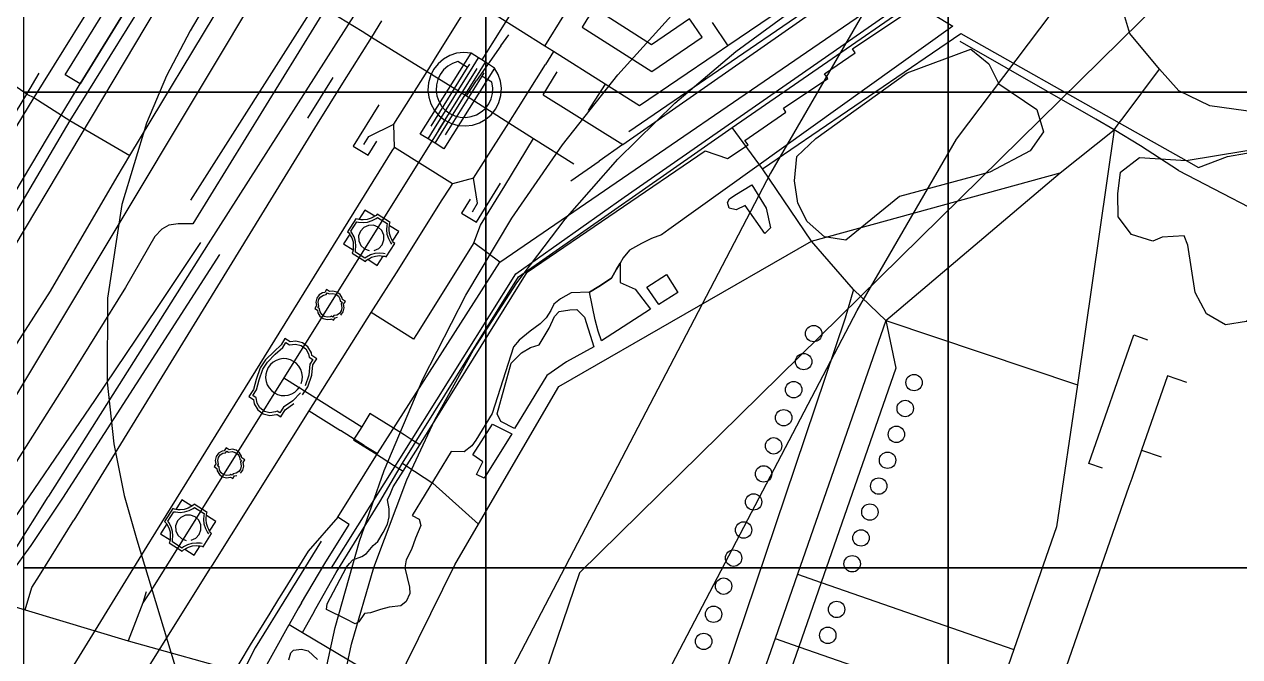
# Model space of a CAD drawing. Header units: metres. Extents: x -847 to 846, y -696 to 697.
# Drawn here: x -676.4 to -454.1, y 244.6 to 360.3 of the extents above; entities that cross this region are included whole.
import ezdxf

# ---------------------------------------------------------------- set-up
doc = ezdxf.new("R2010")
doc.units = ezdxf.units.M
for name, color, linetype in [('GREEN_ATLAS_TERRAIN_COP90', 3, 'Continuous'), ('OSM_BARRIER', 1, 'Continuous'), ('OSM_GREEN_EXISTING', 94, 'Continuous'), ('OSM_HYDROGRAPHY', 5, 'Continuous'), ('OSM_PATH', 32, 'Continuous'), ('OSM_RAILWAY', 6, 'Continuous'), ('OSM_ROAD_LOCAL', 9, 'Continuous'), ('OSM_ROAD_MAJOR', 30, 'Continuous')]:
    doc.layers.add(name, color=color, linetype=linetype)

msp = doc.modelspace()

# ---------------------------------------------------------------- linework, layer by layer
at = {"layer": 'GREEN_ATLAS_TERRAIN_COP90'}
for points in [[(-676.593, 347.873, 25), (-592.019, 347.873, 19), (-592.019, 434.842, 23), (-676.593, 434.842, 28)], [(-592.019, 347.873, 19), (-507.445, 347.873, 20), (-507.445, 434.842, 20), (-592.019, 434.842, 23)], [(-507.445, 347.873, 20), (-422.871, 347.873, 20), (-422.871, 434.842, 22), (-507.445, 434.842, 20)], [(-676.593, 260.905, 18), (-592.019, 260.905, 16), (-592.019, 347.873, 19), (-676.593, 347.873, 25)], [(-592.019, 260.905, 16), (-507.445, 260.905, 15), (-507.445, 347.873, 20), (-592.019, 347.873, 19)], [(-507.445, 260.905, 15), (-422.871, 260.905, 22), (-422.871, 347.873, 20), (-507.445, 347.873, 20)], [(-676.593, 173.937, 19), (-592.019, 173.937, 16), (-592.019, 260.905, 16), (-676.593, 260.905, 18)], [(-592.019, 173.937, 16), (-507.445, 173.937, 18), (-507.445, 260.905, 15), (-592.019, 260.905, 16)], [(-507.445, 173.937, 18), (-422.871, 173.937, 25), (-422.871, 260.905, 22), (-507.445, 260.905, 15)]]:
    msp.add_3dface(points, dxfattribs=at)
at = {"layer": 'OSM_BARRIER'}
for points in [[(-709.74, 276.562), (-671.976, 339.803), (-666.232, 349.387), (-654.235, 368.857), (-653.477, 370.093), (-650.081, 375.592), (-631.005, 406.539), (-628.712, 410.257), (-616.84, 429.515), (-613.727, 434.858), (-601.98, 454.195), (-601.485, 455.063), (-600.464, 468.588)], [(-566.954, 338.3), (-518.477, 372.174)], [(-619.722, 365.807), (-645.614, 323.806)], [(-620.211, 260.899), (-586.519, 314.645), (-566.71, 328.693), (-516.479, 363.603)], [(-554.024, 360.263), (-554.738, 361.299), (-561.717, 356.523), (-572.21, 363.213), (-573.513, 361.165)], [(-573.513, 361.165), (-574.397, 359.785)], [(-553.115, 358.927), (-554.024, 360.263)], [(-574.397, 359.785), (-561.635, 351.658), (-552.445, 357.948), (-553.115, 358.927)], [(-480.425, 342.964), (-505.265, 357.169)], [(-595.333, 352.382), (-597.144, 353.484), (-598.102, 353.128), (-598.986, 352.604), (-599.737, 351.937), (-600.351, 351.113), (-600.777, 350.2), (-601.041, 349.209), (-601.097, 348.196), (-600.947, 347.205), (-600.615, 346.237), (-600.088, 345.346), (-599.418, 344.612), (-598.604, 343.999), (-597.676, 343.554), (-596.699, 343.32), (-595.684, 343.254), (-594.676, 343.398), (-593.723, 343.732), (-592.846, 344.256), (-592.094, 344.912), (-591.468, 345.747), (-591.042, 346.671), (-590.779, 347.64), (-590.722, 348.664), (-590.885, 349.677), (-592.746, 350.812)], [(-707.516, 295.809), (-704.553, 300.574), (-675.986, 347.528), (-673.712, 351.38)], [(-602.024, 341.662), (-595.333, 352.382)], [(-593.667, 352.193), (-600.746, 340.86)], [(-595.333, 352.382), (-594.951, 352.983)], [(-592.389, 351.391), (-592.746, 350.812)], [(-581.513, 347.395), (-578.945, 351.603)], [(-624.583, 343.131), (-619.941, 350.545)], [(-592.746, 350.812), (-599.462, 340.059)], [(-581.513, 347.395), (-566.954, 338.3)], [(-611.584, 345.536), (-616.245, 338.033)], [(-472.287, 338.088), (-477.067, 340.983), (-480.425, 342.964)], [(-616.245, 338.033), (-613.539, 336.352)], [(-613.539, 336.352), (-611.966, 338.89)], [(-566.954, 338.3), (-571.289, 335.272)], [(-465.302, 333.58), (-472.287, 338.088)], [(-576.476, 331.643), (-571.289, 335.272)], [(-465.302, 333.58), (-444.365, 322.726)], [(-593.742, 324.084), (-589.319, 331.209)], [(-594.895, 328.281), (-596.448, 325.765)], [(-614.861, 324.541), (-615.211, 324.574), (-615.5, 324.63), (-615.769, 324.741), (-617.291, 322.359), (-617.06, 322.136), (-616.903, 321.936), (-616.74, 321.635)], [(-610.394, 318.34), (-610.738, 318.396), (-611.459, 318.441), (-612.286, 318.363), (-613.081, 318.118), (-613.846, 317.717), (-614.128, 317.528), (-615.844, 318.63), (-615.832, 318.997), (-615.8, 319.743), (-615.838, 320.567), (-616.101, 321.413), (-616.514, 322.181), (-616.696, 322.437), (-615.594, 324.173), (-615.274, 324.129), (-614.466, 324.051), (-613.639, 324.129), (-612.799, 324.396), (-612.092, 324.786), (-611.803, 324.953), (-610.074, 323.851), (-610.093, 323.506), (-610.149, 322.726), (-610.087, 321.925), (-609.83, 321.101), (-609.448, 320.389), (-609.272, 320.099)], [(-612.323, 325.175), (-614.109, 326.311), (-615.211, 324.574)], [(-612.643, 324.997), (-612.975, 324.819), (-613.733, 324.585), (-614.466, 324.507), (-614.861, 324.541)], [(-609.661, 323.127), (-609.642, 323.461), (-609.598, 323.784), (-609.479, 324.018), (-611.891, 325.554), (-612.079, 325.342), (-612.323, 325.175), (-612.643, 324.997)], [(-596.448, 325.765), (-593.742, 324.084)], [(-645.614, 323.806), (-648.308, 323.784), (-650.006, 323.561), (-651.278, 322.804), (-652.524, 321.48), (-657.931, 312.129)], [(-612.424, 318.941), (-611.59, 319.32), (-610.964, 319.988), (-610.638, 320.845), (-610.669, 321.758), (-611.045, 322.593), (-611.716, 323.216), (-612.568, 323.539), (-613.482, 323.517), (-614.316, 323.138), (-614.942, 322.47), (-615.268, 321.613), (-615.236, 320.7), (-614.861, 319.865), (-614.19, 319.242), (-613.338, 318.919)], [(-609.216, 320.923), (-609.404, 321.279), (-609.636, 322.014), (-609.692, 322.726), (-609.661, 323.127)], [(-609.053, 320.622), (-607.938, 322.37), (-609.642, 323.461)], [(-652.192, 308.288), (-644.111, 320.411)], [(-616.903, 321.936), (-618.043, 320.144), (-616.289, 319.019)], [(-616.74, 321.635), (-616.527, 321.235), (-616.295, 320.489), (-616.258, 319.743), (-616.27, 319.376)], [(-611.133, 317.951), (-610.782, 317.917), (-610.463, 317.873), (-610.212, 317.773), (-608.677, 320.188), (-608.878, 320.366), (-609.053, 320.622), (-609.216, 320.923)], [(-669.37, 273.646), (-640.64, 318.218)], [(-616.27, 319.376), (-616.289, 319.019), (-616.314, 318.719), (-616.452, 318.463), (-614.046, 316.927), (-613.839, 317.171), (-613.614, 317.316), (-613.294, 317.483)], [(-613.614, 317.316), (-611.872, 316.203), (-610.782, 317.917)], [(-613.294, 317.483), (-612.906, 317.695), (-612.198, 317.917), (-611.459, 317.984), (-611.133, 317.951)], [(-657.931, 312.129), (-668.55, 295.108)], [(-618.507, 307.108), (-618.074, 307.709), (-617.912, 308.422), (-618.018, 309.09), (-617.699, 309.602), (-618.244, 309.936), (-618.287, 310.247), (-618.663, 310.882), (-619.252, 311.316), (-619.966, 311.505), (-620.574, 311.416), (-621.138, 311.772), (-621.476, 311.249), (-621.871, 311.183), (-622.497, 310.793), (-622.93, 310.192), (-623.092, 309.468), (-622.992, 308.845), (-623.312, 308.344), (-622.798, 308.021), (-622.729, 307.542), (-622.353, 306.908), (-621.764, 306.463), (-621.05, 306.284), (-620.317, 306.385), (-620.267, 306.418), (-619.872, 306.162), (-619.565, 306.641), (-619.133, 306.719)], [(-663.406, 291.679), (-652.192, 308.288)], [(-625.517, 292.525), (-624.583, 293.984), (-623.863, 296.121), (-623.625, 298.025), (-622.93, 299.127), (-623.844, 299.705), (-623.919, 300.229), (-624.558, 301.297), (-625.555, 302.043), (-626.764, 302.355), (-627.791, 302.21), (-628.75, 302.811), (-629.47, 301.665), (-630.735, 300.429), (-632.308, 298.904), (-633.254, 297.457), (-634.012, 295.308), (-634.501, 293.527), (-635.346, 292.214), (-634.476, 291.668), (-634.363, 290.856), (-633.724, 289.787), (-632.721, 289.041), (-631.512, 288.729), (-630.278, 288.907), (-630.19, 288.963), (-629.52, 288.529), (-628.706, 289.798), (-627.146, 290.922)], [(-479.179, 279.1), (-481.678, 279.969), (-473.496, 303.479), (-470.997, 302.611)], [(-625.88, 292.915), (-627.327, 291.412), (-629.019, 290.266), (-629.683, 289.253), (-630.184, 289.564), (-630.454, 289.408), (-631.487, 289.253), (-632.496, 289.509), (-633.329, 290.143), (-633.862, 291.034), (-633.999, 291.98), (-634.632, 292.381), (-633.956, 293.416), (-633.486, 295.286), (-632.772, 297.234), (-631.951, 298.514), (-630.548, 299.939), (-629.163, 301.197), (-628.599, 302.099), (-627.91, 301.665), (-626.795, 301.821), (-625.786, 301.565), (-624.947, 300.941), (-624.421, 300.051), (-624.327, 299.394), (-623.65, 298.971), (-624.17, 298.136), (-624.389, 296.143), (-625.06, 294.206)], [(-625.761, 294.596), (-625.592, 295.242), (-625.555, 295.898), (-625.642, 296.555), (-625.855, 297.179), (-626.194, 297.757), (-626.632, 298.247), (-627.158, 298.648), (-627.753, 298.937), (-628.392, 299.104), (-629.05, 299.149), (-629.708, 299.06), (-630.335, 298.837), (-630.905, 298.503), (-631.4, 298.069), (-631.8, 297.546), (-632.089, 296.945), (-632.258, 296.31), (-632.302, 295.642), (-632.208, 294.997), (-631.995, 294.362), (-631.663, 293.794), (-631.224, 293.305), (-630.692, 292.904), (-630.096, 292.614), (-629.457, 292.436), (-628.8, 292.403), (-628.142, 292.492), (-627.515, 292.703), (-626.945, 293.037), (-626.45, 293.483), (-626.049, 294.006)], [(-668.55, 295.108), (-692.443, 257.393)], [(-692.443, 257.393), (-691.798, 257.014), (-688.164, 258.617), (-684.274, 261.668), (-681.06, 265.809), (-663.406, 291.679)], [(-636.9, 278.176), (-636.468, 278.777), (-636.299, 279.49), (-636.411, 280.158), (-636.092, 280.67), (-636.631, 281.015), (-636.674, 281.315), (-637.05, 281.95), (-637.646, 282.395), (-638.36, 282.573), (-638.967, 282.484), (-639.531, 282.841), (-639.869, 282.317), (-640.264, 282.251), (-640.891, 281.861), (-641.317, 281.26), (-641.486, 280.547), (-641.386, 279.924), (-641.705, 279.412), (-641.191, 279.089), (-641.122, 278.61), (-640.747, 277.976), (-640.151, 277.531), (-639.437, 277.353), (-638.685, 277.475), (-638.259, 277.241), (-637.959, 277.72), (-637.526, 277.787)], [(-675.153, 264.952), (-669.37, 273.646)], [(-648.339, 271.531), (-648.69, 271.564), (-648.978, 271.62), (-649.248, 271.731), (-650.77, 269.349), (-650.538, 269.126), (-650.382, 268.926), (-650.219, 268.625)], [(-643.873, 265.33), (-644.217, 265.386), (-644.938, 265.43), (-645.765, 265.352), (-646.56, 265.107), (-647.325, 264.707), (-647.613, 264.517), (-649.323, 265.619), (-649.31, 265.987), (-649.279, 266.733), (-649.317, 267.556), (-649.58, 268.402), (-649.993, 269.171), (-650.181, 269.427), (-649.072, 271.163), (-648.753, 271.119), (-647.945, 271.041), (-647.118, 271.119), (-646.278, 271.386), (-645.57, 271.775), (-645.282, 271.942), (-643.553, 270.84), (-643.572, 270.495), (-643.628, 269.716), (-643.566, 268.914), (-643.309, 268.091), (-642.927, 267.378), (-642.751, 267.089)], [(-645.802, 272.165), (-647.588, 273.3), (-648.69, 271.564)], [(-646.122, 271.987), (-646.454, 271.809), (-647.212, 271.575), (-647.945, 271.497), (-648.339, 271.531)], [(-643.14, 270.117), (-643.121, 270.451), (-643.077, 270.774), (-642.958, 271.007), (-645.37, 272.544), (-645.558, 272.332), (-645.802, 272.165), (-646.122, 271.987)], [(-645.902, 265.931), (-645.069, 266.31), (-644.443, 266.978), (-644.117, 267.835), (-644.148, 268.748), (-644.524, 269.582), (-645.195, 270.206), (-646.047, 270.529), (-646.961, 270.506), (-647.794, 270.128), (-648.421, 269.46), (-648.747, 268.603), (-648.715, 267.69), (-648.339, 266.855), (-647.669, 266.232), (-646.817, 265.909)], [(-642.695, 267.913), (-642.883, 268.269), (-643.115, 269.004), (-643.171, 269.716), (-643.14, 270.117)], [(-642.532, 267.612), (-641.417, 269.36), (-643.121, 270.451)], [(-650.382, 268.926), (-651.522, 267.133), (-649.768, 266.009)], [(-650.219, 268.625), (-650.006, 268.224), (-649.774, 267.478), (-649.736, 266.733), (-649.755, 266.365)], [(-644.612, 264.94), (-644.261, 264.907), (-643.942, 264.862), (-643.691, 264.762), (-642.156, 267.178), (-642.357, 267.356), (-642.532, 267.612), (-642.695, 267.913)], [(-699.61, 247.819), (-694.598, 250.547), (-690.094, 252.528), (-684.656, 255.322), (-678.899, 259.886), (-675.153, 264.952)], [(-649.755, 266.365), (-649.768, 266.009), (-649.793, 265.708), (-649.931, 265.452), (-647.525, 263.916), (-647.318, 264.161), (-647.093, 264.306), (-646.773, 264.473)], [(-647.093, 264.306), (-645.351, 263.193), (-644.261, 264.907)], [(-646.773, 264.473), (-646.385, 264.684), (-645.677, 264.896), (-644.938, 264.974), (-644.612, 264.94)], [(-622.103, 265.775), (-634.194, 246.272)], [(-634.194, 246.272), (-635.985, 242.821)]]:
    msp.add_lwpolyline(points, dxfattribs=at)
at = {"layer": 'OSM_GREEN_EXISTING'}
for points in [[(-666.232, 349.387), (-668.944, 351.057), (-656.941, 370.527), (-654.235, 368.857)], [(-514.919, 351.436), (-503.279, 355.733), (-500.015, 353.072), (-498.18, 349.398), (-491.232, 344.701), (-490.01, 340.615), (-492.46, 337.153), (-499.808, 333.268), (-516.347, 328.782), (-526.145, 320.823), (-530.03, 321.435), (-533.225, 324.207), (-534.929, 327.558), (-535.536, 331.643), (-535.129, 336.129), (-531.658, 339.391)], [(-445.913, 337.966), (-442.029, 336.541), (-441.621, 332.255), (-447.949, 321.435), (-449.584, 308.778), (-452.854, 305.917), (-456.732, 305.305), (-460.203, 307.342), (-462.245, 311.227), (-463.573, 319.921), (-464.287, 321.635), (-468.303, 321.346), (-470.001, 320.611), (-473.879, 321.836), (-476.328, 325.109), (-476.41, 329.305), (-475.921, 333.268), (-472.45, 335.929), (-463.899, 335.406), (-461.631, 334.092), (-456.325, 336.129)], [(-540.723, 326.678), (-539.915, 323.083), (-540.993, 322.036), (-544.564, 327.157), (-546.211, 326.344), (-547.489, 326.678), (-547.828, 327.725), (-547.427, 328.37), (-546.449, 329.072), (-543.348, 330.931)], [(-571.452, 304.192), (-571.978, 306.24), (-573.062, 311.294), (-571.358, 312.34), (-568.99, 313.854), (-568.132, 315.502), (-567.455, 316.637), (-567.405, 313.075), (-564.667, 311.873), (-561.88, 308.188), (-570.826, 302.399)], [(-560.357, 309.067), (-562.544, 312.229), (-558.973, 314.555), (-556.887, 311.227)], [(-619.284, 307.119), (-619.829, 307.03), (-620.004, 306.752), (-620.261, 306.919), (-620.461, 306.797), (-621.025, 306.719), (-621.576, 306.852), (-622.027, 307.197), (-622.316, 307.687), (-622.403, 308.277), (-622.723, 308.477), (-622.541, 308.756), (-622.66, 309.457), (-622.529, 310.014), (-622.203, 310.47), (-621.72, 310.771), (-621.219, 310.86), (-621.006, 311.183), (-620.668, 310.971), (-619.991, 311.071), (-619.44, 310.926), (-618.983, 310.593), (-618.695, 310.103), (-618.638, 309.68), (-618.287, 309.468), (-618.469, 309.179), (-618.344, 308.433), (-618.475, 307.887), (-618.801, 307.42)], [(-589.238, 287.672), (-589.921, 289.041), (-587.346, 298.347), (-585.504, 300.24), (-583.819, 301.186), (-582.24, 301.665), (-580.448, 304.715), (-579.452, 306.874), (-578.606, 307.765), (-576.664, 308.088), (-575.349, 308.132), (-573.977, 306.763), (-572.241, 301.297), (-577.241, 298.559), (-580.818, 296.088), (-586.763, 286.358)], [(-593.711, 277.943), (-592.552, 280.302), (-594.394, 281.572), (-590.816, 287.149), (-587.239, 285.412), (-592.289, 277.308)], [(-637.677, 278.199), (-638.216, 278.109), (-638.391, 277.831), (-638.654, 277.987), (-638.855, 277.865), (-639.412, 277.787), (-639.963, 277.931), (-640.421, 278.265), (-640.709, 278.755), (-640.797, 279.345), (-641.11, 279.546), (-640.934, 279.824), (-641.054, 280.525), (-640.922, 281.082), (-640.59, 281.549), (-640.108, 281.839), (-639.606, 281.928), (-639.4, 282.251), (-639.061, 282.039), (-638.378, 282.139), (-637.833, 281.995), (-637.376, 281.661), (-637.088, 281.171), (-637.025, 280.759), (-636.681, 280.536), (-636.856, 280.258), (-636.737, 279.512), (-636.862, 278.956), (-637.194, 278.499)]]:
    msp.add_lwpolyline(points, close=True, dxfattribs=at)
for centre in [(-532.034, 303.735), (-533.87, 298.603), (-513.679, 294.774), (-535.699, 293.472), (-515.295, 290.032), (-537.528, 288.34), (-516.911, 285.301), (-539.364, 283.208), (-518.527, 280.57), (-541.193, 278.076), (-520.144, 275.839), (-543.023, 272.944), (-521.76, 271.096), (-544.858, 267.812), (-523.376, 266.365), (-546.688, 262.669), (-524.993, 261.634), (-548.517, 257.538), (-550.352, 252.406), (-527.843, 253.285), (-529.459, 248.554), (-552.157, 247.441)]:
    msp.add_circle(centre, 1.5, dxfattribs=at)
at = {"layer": 'OSM_HYDROGRAPHY'}
for points in [[(-197.484, 655.883), (-212.601, 641.1), (-224.892, 620.996), (-250.302, 601.982), (-251.248, 596.327), (-250.195, 588.98), (-250.809, 583.27), (-253.766, 577.615), (-267.085, 562.642), (-574.866, 259.987), (-611.866, 151.161), (-615.149, 24.112), (-633.06, -30.357), (-647.945, -80.395), (-724.519, -299.705), (-705.23, -374.078), (-629.451, -501.761)], [(-510.151, 362.089), (-506.562, 359.952), (-558.528, 322.737), (-559.856, 321.802), (-561.685, 321.09), (-563.533, 320.233), (-565.701, 318.986), (-566.885, 317.606), (-567.455, 316.637), (-568.132, 315.502), (-568.99, 313.854), (-571.358, 312.34), (-573.062, 311.294), (-576.42, 311.16), (-578.325, 310.103), (-579.577, 309.123), (-580.104, 307.932), (-580.956, 306.618), (-582.077, 305.505), (-583.919, 304.192), (-585.892, 302.544), (-586.945, 301.297), (-590.823, 289.13), (-593.849, 284.265), (-594.569, 283.208), (-595.954, 282.095), (-598.322, 282.162), (-605.489, 270.451), (-604.173, 269.794), (-603.91, 268.614), (-604.893, 266.31), (-605.62, 264.272), (-606.604, 262.358), (-606.804, 260.922), (-606.409, 259.141), (-605.946, 257.371), (-605.883, 256.18), (-606.604, 254.732), (-607.525, 253.942), (-609.698, 253.686), (-611.246, 253.296), (-613.094, 252.64), (-614.171, 252.562), (-615.224, 251.048), (-615.926, 250.658), (-617.548, 251.482), (-621.125, 253.285), (-621.019, 254.332), (-617.492, 261.011), (-616.966, 261.701), (-616.339, 262.38), (-614.704, 262.959), (-613.864, 263.493), (-612.599, 264.963), (-611.76, 265.697), (-610.814, 267.334), (-609.968, 268.903), (-609.705, 270.217), (-609.705, 271.697), (-609.968, 273.323), (-609.442, 274.48), (-608.959, 275.683), (-607.099, 278.588), (-604.06, 283.375), (-584.458, 314.967), (-551.906, 337.164), (-547.796, 335.773), (-544.012, 338.233), (-544.608, 339.057), (-537.109, 344.233), (-537.585, 344.923), (-529.459, 350.4), (-530.061, 351.258), (-524.448, 355.087), (-524.943, 355.81), (-513.014, 363.803)], [(-628.035, 244.079), (-627.703, 245.326), (-627.177, 245.86), (-625.73, 246.049), (-624.483, 245.727), (-622.773, 244.146)]]:
    msp.add_lwpolyline(points, dxfattribs=at)
at = {"layer": 'OSM_PATH'}
for points in [[(-565.225, 510.634), (-608.032, 463.223), (-612.361, 456.399), (-635.66, 412.005), (-657.567, 375.714), (-660.111, 370.393), (-674.708, 346.927), (-703.35, 299.806), (-704.271, 298.37)], [(-487.692, 422.714), (-487.818, 419.418), (-483.276, 412.773), (-477.374, 404.134), (-499.959, 388.817), (-515.965, 377.974), (-515.971, 377.974), (-531.709, 367.254), (-547.715, 356.378), (-549.901, 354.898), (-563.922, 345.38)], [(-565.87, 340.682), (-533.049, 363.146), (-469.193, 406.839)], [(-619.083, 270.161), (-611.816, 281.828), (-589.432, 316.771), (-515.383, 367.544), (-501.137, 377.885), (-462.47, 405.938)], [(-625.523, 249.077), (-623.644, 252.417), (-623.074, 253.441), (-619.359, 260.053), (-611.421, 272.967), (-607.236, 280.058), (-586.005, 314.099), (-546.919, 341.406), (-496.432, 376.371)], [(-448.619, 343.877), (-459.57, 345.358), (-465.252, 348.152), (-468.773, 352.104), (-474.229, 358.627), (-475.276, 362.267), (-473.879, 369.113)], [(-563.922, 345.38), (-570.187, 349.332), (-579.634, 355.298), (-581.231, 356.311), (-594.582, 364.738), (-600.508, 368.568)], [(-583.8, 368.033), (-585.009, 366.108), (-586.306, 364.048), (-588.643, 360.319), (-590.917, 356.69)], [(-645.996, 328.114), (-623.055, 364.126), (-614.641, 359.005), (-612.931, 357.959)], [(-611.114, 360.942), (-612.931, 357.959), (-602.745, 351.681), (-595.534, 347.194), (-587.828, 342.274), (-583.299, 339.424), (-575.913, 334.782)], [(-600.878, 354.619), (-596.192, 362.156)], [(-581.231, 356.311), (-577.723, 361.911)], [(-550.628, 360.631), (-547.715, 356.378)], [(-612.931, 357.959), (-618.218, 349.532)], [(-589.244, 356.323), (-587.816, 358.36)], [(-532.423, 320.645), (-541.394, 333.869), (-505.14, 358.593), (-476.146, 342.241), (-463.899, 335.406), (-426.905, 341.484), (-388.026, 303.802), (-356.295, 273.534)], [(-589.244, 356.323), (-593.698, 350)], [(-590.917, 356.69), (-592.746, 353.773)], [(-608.865, 342.018), (-602.745, 351.681), (-600.878, 354.619)], [(-590.397, 352.293), (-599.662, 337.521), (-601.304, 338.545), (-601.899, 338.912), (-602.582, 339.346), (-604.004, 340.226), (-594.719, 355.02)], [(-594.719, 355.02), (-596.01, 355.131), (-597.344, 354.998), (-598.604, 354.553), (-599.75, 353.907), (-600.746, 353.061), (-601.567, 352.003), (-602.143, 350.846), (-602.506, 349.577), (-602.607, 348.252), (-602.444, 346.961), (-602.037, 345.714), (-601.385, 344.534), (-600.527, 343.554), (-599.499, 342.753), (-598.309, 342.14), (-597.05, 341.806), (-595.741, 341.695), (-594.425, 341.862), (-593.178, 342.263), (-592.032, 342.92), (-591.042, 343.755), (-590.203, 344.823), (-589.626, 346.003), (-589.263, 347.239), (-589.163, 348.586), (-589.338, 349.888), (-589.733, 351.135), (-590.397, 352.293)], [(-590.397, 352.293), (-592.057, 353.339), (-592.746, 353.773), (-593.335, 354.141), (-594.719, 355.02)], [(-594.312, 352.582), (-593.335, 354.141)], [(-579.634, 355.298), (-581.119, 352.938)], [(-601.385, 341.261), (-594.312, 352.582)], [(-600.107, 340.46), (-593.028, 351.792)], [(-593.028, 351.792), (-592.057, 353.339)], [(-586.036, 345.079), (-581.119, 352.938)], [(-518.859, 306.129), (-486.934, 333.124), (-477.067, 340.983), (-476.146, 342.241), (-475.438, 343.209), (-468.773, 352.104)], [(-618.218, 349.532), (-622.842, 342.063)], [(-595.534, 347.194), (-593.698, 350)], [(-570.187, 349.332), (-573.294, 344.523)], [(-594.275, 332.155), (-587.828, 342.274), (-586.036, 345.079)], [(-599.499, 342.753), (-601.899, 338.912)], [(-622.842, 342.063), (-667.359, 269.582)], [(-614.316, 338.289), (-613.388, 339.78), (-608.865, 342.018)], [(-594.275, 332.155), (-598.084, 331.142), (-608.727, 337.754), (-608.865, 342.018)], [(-602.582, 339.346), (-601.385, 341.261)], [(-601.304, 338.545), (-600.107, 340.46)], [(-541.394, 333.869), (-546.919, 341.406)], [(-477.067, 340.983), (-483.796, 294.329)], [(-601.899, 338.912), (-628.963, 295.609), (-635.127, 285.746)], [(-588.561, 330.752), (-583.299, 339.424)], [(-610.695, 334.593), (-609.122, 337.12)], [(-609.122, 337.12), (-608.727, 337.754)], [(-675.547, 219.722), (-674.495, 223.429), (-670.241, 238.38), (-653.464, 265.642), (-653.17, 266.109), (-610.695, 334.593)], [(-594.463, 326.01), (-593.504, 327.558), (-594.275, 332.155)], [(-532.423, 320.645), (-486.934, 333.124)], [(-600.095, 328.025), (-598.485, 330.508)], [(-598.485, 330.508), (-598.084, 331.142)], [(-592.972, 323.539), (-588.561, 330.752)], [(-663.669, 220.357), (-660.318, 232.168), (-642.438, 260.755), (-642.018, 261.412), (-624.327, 289.598), (-612.981, 307.565), (-607.944, 315.535), (-600.095, 328.025)], [(-594.231, 320.333), (-592.972, 323.539)], [(-594.231, 320.333), (-604.693, 303.579)], [(-589.432, 316.771), (-594.231, 320.333)], [(-593.354, 268.881), (-578.682, 294.062), (-532.423, 320.645)], [(-518.859, 306.129), (-524.767, 311.817), (-532.423, 320.645)], [(-524.767, 311.817), (-526.258, 306.529), (-548.141, 241.652), (-566.797, 186.36), (-590.666, 115.583)], [(-604.693, 303.579), (-605.25, 302.722), (-612.981, 307.565)], [(-518.859, 306.129), (-534.998, 259.753), (-539.101, 247.953), (-541.926, 239.827), (-542.872, 237.122), (-546.782, 225.867), (-550.371, 215.559), (-555.026, 202.178)], [(-518.859, 306.129), (-483.796, 294.329)], [(-518.859, 306.129), (-517.024, 297.379)], [(-517.024, 297.379), (-530.643, 258.239), (-534.747, 246.439), (-538.518, 235.608), (-542.434, 224.353), (-546.017, 214.045), (-549.92, 202.835)], [(-463.761, 294.774), (-467.326, 296.01), (-472.062, 282.406), (-468.497, 281.171)], [(-628.963, 295.609), (-614.71, 286.703)], [(-483.796, 294.329), (-487.611, 268.38)], [(-624.327, 289.598), (-618.594, 285.98)], [(-604.06, 283.375), (-605.839, 284.499), (-606.942, 285.189), (-609.379, 286.714), (-613.213, 289.108), (-614.71, 286.703), (-616.226, 284.288), (-612.399, 281.894), (-609.93, 280.347), (-608.878, 279.69), (-607.099, 278.588)], [(-635.127, 285.746), (-653.17, 256.881), (-654.723, 254.521)], [(-614.247, 283.286), (-618.594, 285.98)], [(-614.247, 283.286), (-611.816, 281.828)], [(-472.062, 282.406), (-473.853, 277.252)], [(-607.236, 280.058), (-606.647, 279.635)], [(-606.647, 279.635), (-601.692, 276.395)], [(-601.692, 276.395), (-593.354, 268.881)], [(-474.373, 275.761), (-502.333, 195.432)], [(-473.853, 277.252), (-474.373, 275.761)], [(-673.662, 259.497), (-667.359, 269.582)], [(-621.451, 261.701), (-616.997, 268.837), (-619.083, 270.161), (-624.502, 263.961)], [(-597.701, 261.467), (-593.354, 268.881)], [(-487.611, 268.38), (-495.404, 245.972), (-499.508, 234.172), (-503.279, 223.34), (-507.195, 212.086), (-510.778, 201.789), (-515.326, 188.709)], [(-708.744, 262.926), (-687.394, 256.514), (-676.261, 253.207), (-657.405, 247.563), (-636.048, 241.552)], [(-624.502, 263.961), (-629.37, 256.09), (-629.927, 255.2), (-631.525, 252.617)], [(-625.705, 254.51), (-621.451, 261.701)], [(-621.025, 207.555), (-616.076, 220.457), (-612.981, 228.528), (-608.727, 239.07), (-597.701, 261.467)], [(-676.261, 253.207), (-675.027, 257.315), (-673.662, 259.497)], [(-534.998, 259.753), (-530.643, 258.239), (-495.404, 245.972)], [(-654.141, 256.502), (-654.723, 254.521), (-657.405, 247.563)], [(-625.705, 254.51), (-626.25, 253.575), (-627.979, 250.536)], [(-631.525, 252.617), (-635.121, 246.818), (-638.873, 240.495), (-648.308, 224.654), (-650.582, 216.65)], [(-636.048, 241.552), (-633.586, 240.428), (-627.979, 250.536), (-625.523, 249.077), (-608.727, 239.07)], [(-539.101, 247.953), (-534.747, 246.439), (-499.508, 234.172)]]:
    msp.add_lwpolyline(points, dxfattribs=at)
at = {"layer": 'OSM_RAILWAY'}
for points in [[(-227.743, 499.713), (-277.253, 498.511), (-313.376, 495.661), (-348.884, 488.481), (-383.271, 477.071), (-416.036, 461.597), (-446.696, 442.283), (-474.799, 419.43), (-499.946, 393.347), (-521.766, 364.415), (-539.94, 333.079), (-603.979, 210.338), (-625.335, 174.315), (-650.344, 140.741), (-678.717, 109.961), (-710.16, 82.31), (-744.315, 58.098), (-780.82, 37.593), (-819.261, 21.017), (-845.742, 12.749)], [(-845.742, -12.315), (-840.78, -11.321), (-800.817, 1.158), (-762.37, 17.733), (-725.872, 38.238), (-691.717, 62.45), (-660.274, 90.102), (-631.901, 120.882), (-606.898, 154.467), (-585.535, 190.479), (-524.078, 307.943), (-505.904, 339.291), (-484.084, 368.211), (-458.937, 394.294), (-430.833, 417.159), (-400.174, 436.473), (-367.409, 451.935), (-333.022, 463.345), (-297.507, 470.536), (-260.777, 473.509), (-224.297, 474.388)], [(-589.037, 469.29), (-594.25, 457.924), (-608.383, 424.227), (-614.416, 412.817), (-646.097, 359.072), (-650.401, 350.835), (-654.072, 342.23), (-658.589, 327.324), (-661.182, 310.214), (-661.301, 294.874), (-660.067, 283.553), (-658.144, 274.102), (-655.82, 266.009), (-638.573, 209.047), (-635.841, 197.904), (-633.937, 184.657), (-632.784, 169.384), (-633.429, 153.354)], [(-644.098, 90.002), (-638.679, 102.881), (-635.027, 116.396), (-632.703, 129.231), (-621.013, 223.296), (-619.459, 233.437), (-616.583, 246.951), (-612.499, 260.977), (-606.441, 276.974), (-601.329, 287.939), (-594.275, 300.774), (-586.343, 312.997), (-577.504, 324.663), (-567.869, 335.606), (-557.419, 345.859), (-546.305, 355.287), (-534.496, 363.892), (-522.098, 371.607), (-509.055, 378.464), (-495.786, 384.23), (-332.045, 448.974)], [(-624.02, 410.691), (-698.426, 286.035)], [(-647.657, 91.861), (-642.476, 104.173), (-638.723, 117.208), (-636.386, 129.665), (-633.429, 153.354), (-624.671, 223.685), (-623.017, 234.016), (-619.584, 250.001), (-615.117, 265.742), (-610.588, 278.666), (-603.515, 295.386), (-595.69, 310.726), (-587.277, 324.819), (-578.011, 338.233), (-567.875, 351.046), (-556.899, 363.191), (-545.115, 374.623), (-532.705, 385.188), (-519.68, 394.884), (-505.841, 403.834)], [(-686.498, 278.121), (-617.529, 393.136)]]:
    msp.add_lwpolyline(points, dxfattribs=at)
at = {"layer": 'OSM_ROAD_LOCAL'}
for points in [[(-553.936, 506.548), (-575.474, 481.156), (-589.382, 462.855), (-593.761, 456.699), (-605.633, 440.324), (-627.359, 406.795), (-650.357, 371.295), (-668.105, 342.675), (-683.234, 317.082), (-696.064, 295.364), (-701.872, 285.534), (-714.589, 261.59)], [(-642.751, 320.166), (-612.054, 368.245)], [(-675.986, 347.528), (-678.279, 349.098), (-681.668, 351.402), (-689.58, 354.887), (-698.182, 355.755), (-706.627, 353.918), (-711.344, 351.269), (-714.094, 349.565), (-719.845, 343.12), (-723.329, 335.205), (-723.761, 330.908), (-724.193, 326.611), (-722.364, 318.162), (-718.01, 310.693), (-711.388, 305.182), (-707.347, 302.455), (-704.553, 300.574)], [(-675.986, 347.528), (-674.708, 346.927), (-668.105, 342.675), (-657.141, 336.307)], [(-705.192, 257.226), (-698.658, 255.4), (-692.312, 253.964), (-686.122, 256.191), (-681.655, 259.63), (-678.116, 264.272), (-672.045, 273.868), (-671.958, 274.013), (-642.751, 320.166)]]:
    msp.add_lwpolyline(points, dxfattribs=at)
at = {"layer": 'OSM_ROAD_MAJOR'}
for points in [[(-659.434, 332.389), (-657.141, 336.307), (-639.725, 365.15)], [(-671.632, 311.505), (-659.434, 332.389)], [(-705.192, 257.226), (-695.1, 274.759), (-685.984, 289.219), (-671.632, 311.505)]]:
    msp.add_lwpolyline(points, dxfattribs=at)

doc.saveas('drawing.dxf')
